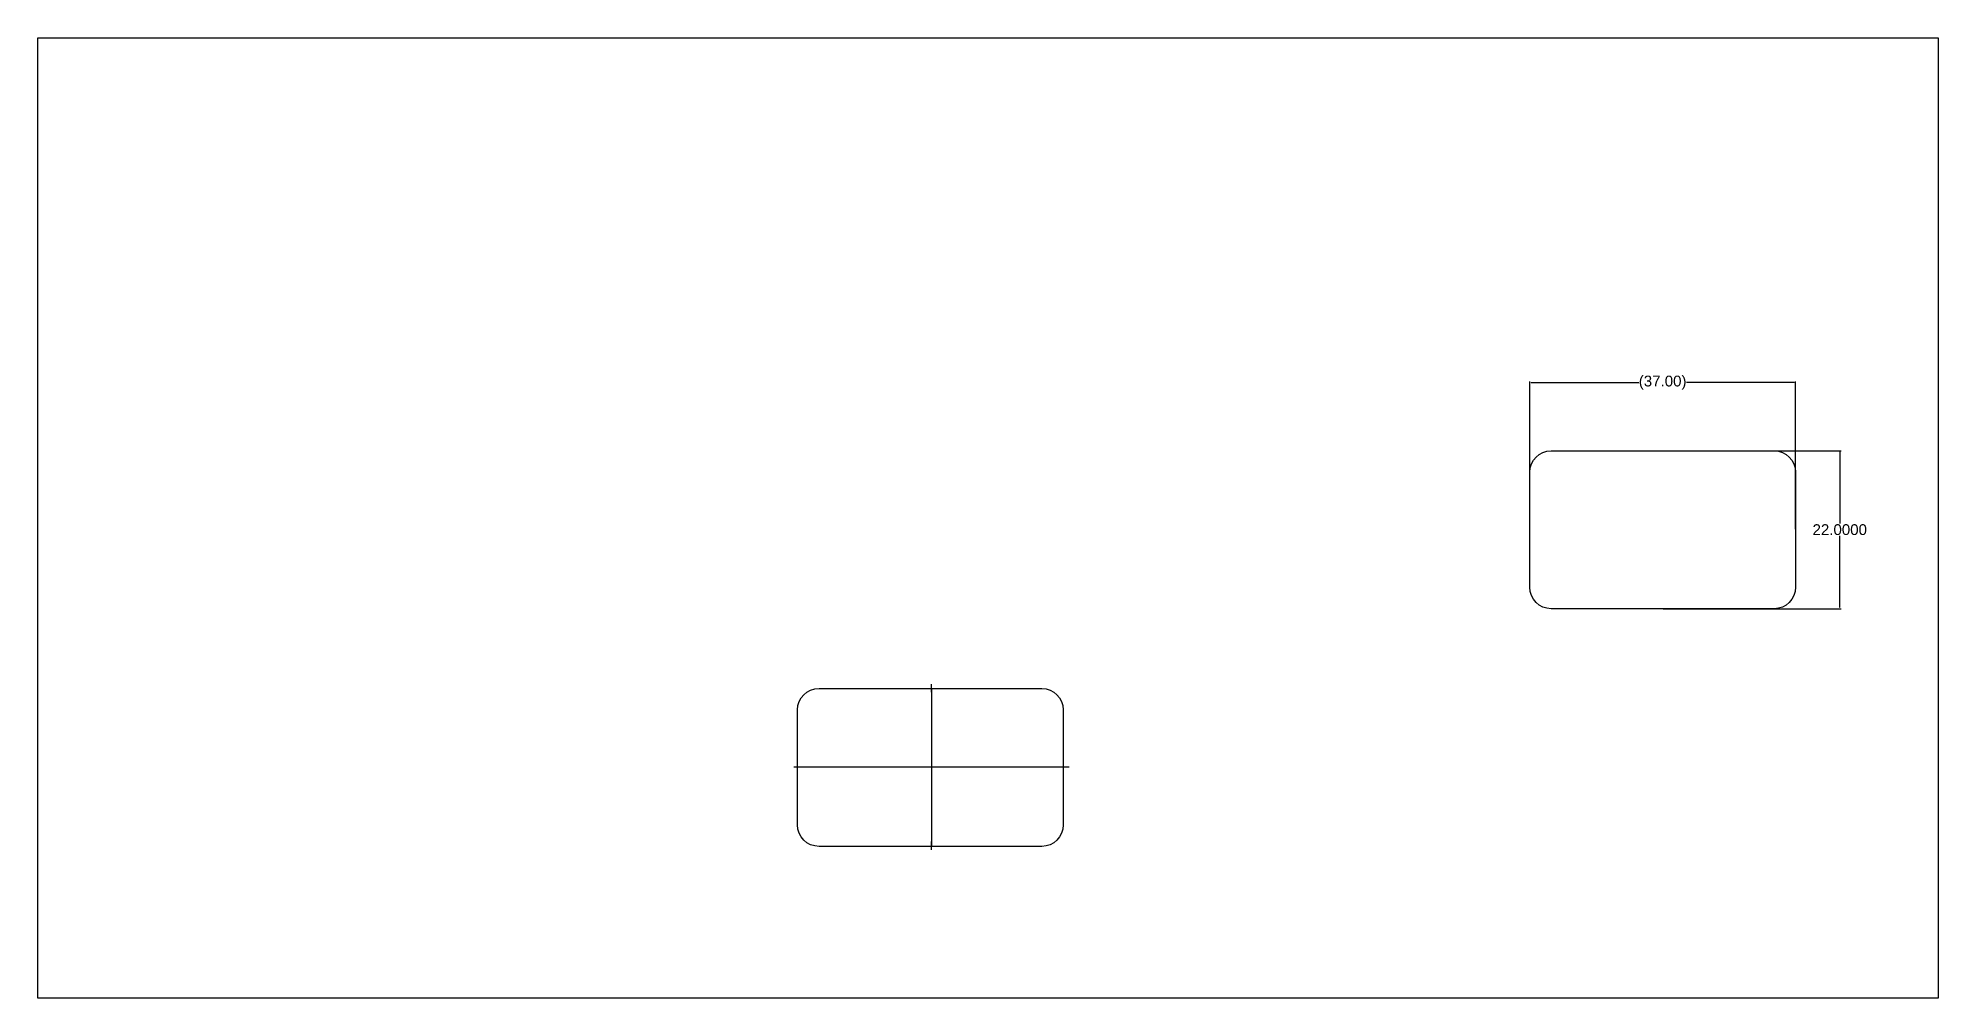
# Model space of a CAD drawing. Header units: millimetres. Extents: x -111 to 153, y -93 to 41.
import ezdxf

# ---------------------------------------------------------------- set-up
doc = ezdxf.new("R2010")
doc.units = ezdxf.units.MM
doc.header["$MEASUREMENT"] = 0
doc.header["$PDSIZE"] = -5
doc.styles.get("Standard").update_dxf_attribs({"font": 'arial.ttf'})
doc.dimstyles.get("Standard").update_dxf_attribs({"dimtxt": 0.18, "dimasz": 0.18, "dimexe": 0.18, "dimexo": 0.0625, "dimgap": 0.09, "dimtad": 0, "dimtih": 1, "dimtoh": 1, "dimdec": 4, "dimzin": 0, "dimdsep": 46, "dimtxsty": 'Standard', "dimcen": 0.09, "dimadec": 0, "dimazin": 0, "dimtfac": 1, "dimtdec": 4, "dimtofl": 0, "dimtmove": 0, "dimatfit": 3, "dimfxl": 1, "dimtolj": 1, "dimtzin": 0, "dimarcsym": 0})
picture_1 = doc.add_image_def('image1.png', size_in_pixel=(2048, 1035))

# ---------------------------------------------------------------- blocks, each defined once
blk = doc.blocks.new('*D1')
at = {"color": 0, "lineweight": -2}
for p, q in [((96.52, -27.83), (96.52, -7.24)), ((96.7, -7.42), (111.72, -7.42)), ((133.34, -7.42), (118.33, -7.42)), ((133.52, -27.83), (133.52, -7.24))]:
    blk.add_line(p, q, dxfattribs=at)
at = {"color": 0}
for points in [[(96.7, -7.39), (96.7, -7.45), (96.52, -7.42)], [(133.34, -7.45), (133.34, -7.39), (133.52, -7.42)]]:
    blk.add_solid(points, dxfattribs=at)
at = {"layer": 'Defpoints', "color": 0}
for p in [(133.52, -7.42), (96.52, -27.89), (133.52, -27.89)]:
    blk.add_point(p, dxfattribs=at)
at = {"color": 0, "insert": (115.02, -7.42), "char_height": 1.5, "attachment_point": 5}
blk.add_mtext('\\A1;(37.00)', dxfattribs=at)
blk = doc.blocks.new('*D2')
at = {"color": 0, "lineweight": -2}
for p, q in [((115.09, -16.89), (139.85, -16.89)), ((139.67, -17.07), (139.67, -27.04)), ((139.67, -38.71), (139.67, -28.75)), ((115.09, -38.89), (139.85, -38.89))]:
    blk.add_line(p, q, dxfattribs=at)
at = {"color": 0}
for points in [[(139.7, -17.07), (139.64, -17.07), (139.67, -16.89)], [(139.64, -38.71), (139.7, -38.71), (139.67, -38.89)]]:
    blk.add_solid(points, dxfattribs=at)
at = {"layer": 'Defpoints', "color": 0}
for p in [(115.02, -16.89), (139.67, -16.89), (115.02, -38.89)]:
    blk.add_point(p, dxfattribs=at)
at = {"color": 0, "insert": (139.67, -27.89), "char_height": 1.5, "attachment_point": 5}
blk.add_mtext('\\A1;22.0000', dxfattribs=at)

msp = doc.modelspace()

# ---------------------------------------------------------------- linework, layer by layer
at = {"color": 4}
for p, q in [((13.24027, -50.51832), (13.24027, -49.37832)), ((-5.91894, -60.92002), (-4.77894, -60.92002)), ((31.25947, -60.92002), (32.39947, -60.92002)), ((13.24027, -72.46172), (13.24027, -71.32172))]:
    msp.add_line(p, q, dxfattribs=at)
at = {"color": 1}
for p, q in [((13.24027, -49.94832), (13.24027, -71.89172)), ((-5.34894, -60.92002), (31.82947, -60.92002))]:
    msp.add_line(p, q, dxfattribs=at)
at = {"color": 6}
for points in [[(96.52375, -35.89309), (96.52375, -19.89309, -0.414213562), (99.52375, -16.89309), (130.52375, -16.89309, -0.414213562), (133.52375, -19.89309), (133.52375, -35.89309, -0.414213562), (130.52375, -38.89309), (99.52375, -38.89309, -0.414213562)], [(-5.40287, -68.97872), (-5.40287, -52.97872, -0.414213562), (-2.40287, -49.97872), (28.59713, -49.97872, -0.414213562), (31.59713, -52.97872), (31.59713, -68.97872, -0.414213562), (28.59713, -71.97872), (-2.40287, -71.97872, -0.414213562)]]:
    msp.add_lwpolyline(points, format="xyb", close=True, dxfattribs=at)

# ---------------------------------------------------------------- dimensions: what is measured, and where the dimension line sits
at = {"color": 4}
dim = msp.add_linear_dim(base=(133.52375, -7.42327), p1=(96.52375, -27.89309), p2=(133.52375, -27.89309), dimstyle='Standard', override={"dimtxt": 1.5, "dimdec": 2, "dimpost": '(<>)', "dimtxsty": 'Standard', "dimtmove": 1}, dxfattribs=at)
dim.commit()
dim.dimension.update_dxf_attribs({"geometry": '*D1', "text_midpoint": (115.02375, -7.42327)})
dim = msp.add_linear_dim(base=(139.67375, -16.89309), p1=(115.02375, -38.89309), p2=(115.02375, -16.89309), angle=90, dimstyle='Standard', override={"dimtxt": 1.5}, dxfattribs=at)
dim.commit()
dim.dimension.update_dxf_attribs({"geometry": '*D2', "text_midpoint": (139.67375, -27.89309)})

# ---------------------------------------------------------------- pictures from other files: only their frames are drawn
image = msp.add_image(picture_1, insert=(-111.11517, -93.08723), size_in_units=(264.46165, 133.65127))
image.dxf.flags = 7

doc.saveas('drawing.dxf')
